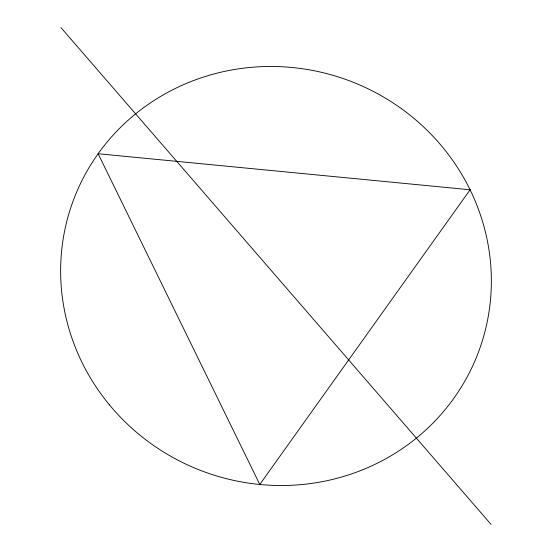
<?xml version="1.0" encoding="UTF-8"?>
<svg xmlns="http://www.w3.org/2000/svg" width="552" height="552" viewBox="0 0 552 552"><rect width="100%" height="100%" fill="white"/><g stroke="black" fill="none" stroke-linecap="round" stroke-linejoin="round"><path stroke-width="0.83" d="M60.927 27.6L491.073 524.4M470.09 189.778L259.778 484.477L98.132 153.739L470.09 189.778M109.386 404.809A216.308 208.539 20.6 0 0 477.48 354.694A216.308 208.539 20.6 0 0 241.134 68.483A216.308 208.539 20.6 0 0 109.386 404.809"/></g></svg>
